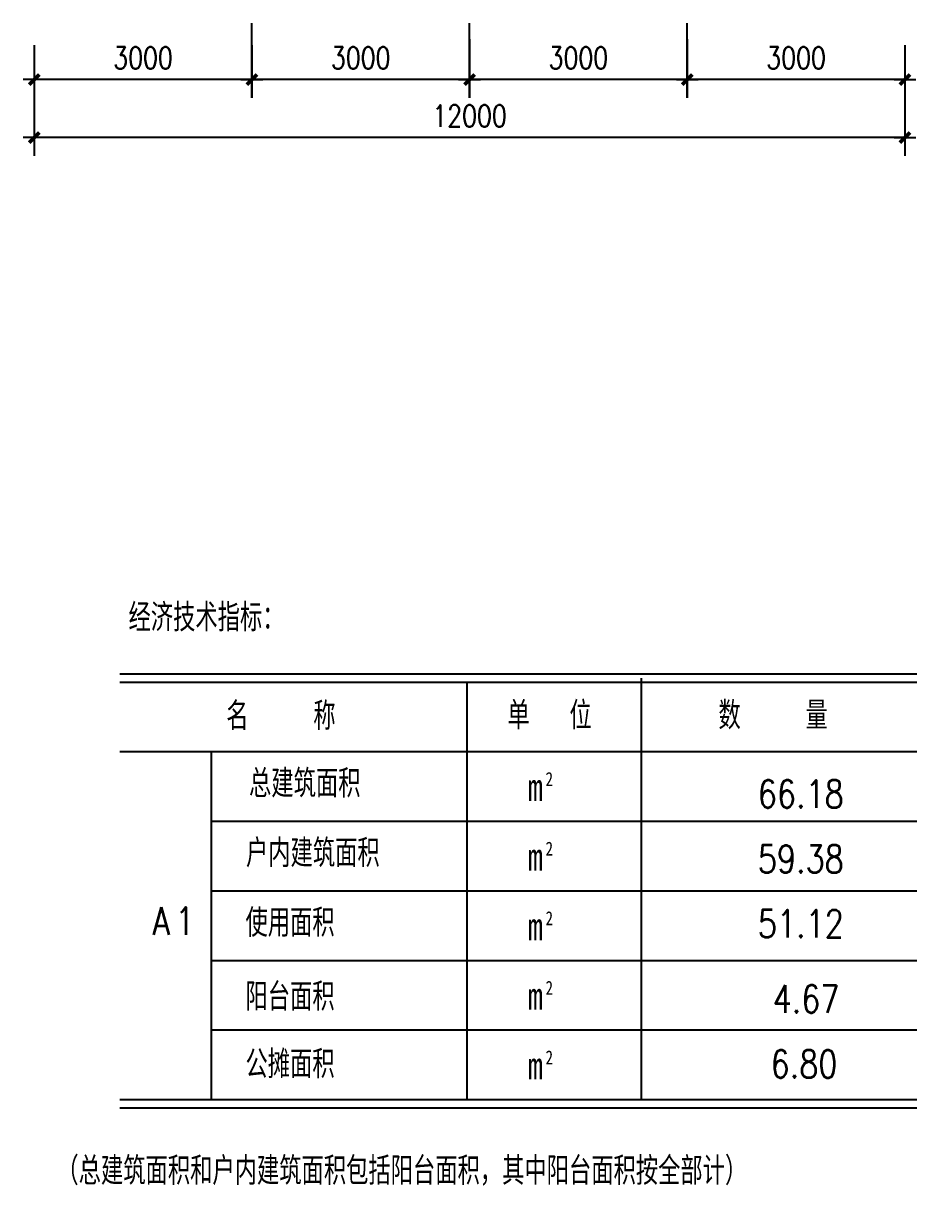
# Model space of a CAD drawing. Extents: x 69609 to 88050, y 8401 to 41656.
# Drawn here: x 72780 to 85093, y 8401 to 24434 of the extents above; entities that cross this region are included whole.
import ezdxf

# ---------------------------------------------------------------- set-up
doc = ezdxf.new("R2010")
doc.units = 0
doc.header["$LTSCALE"] = 1000
doc.header["$MEASUREMENT"] = 0
doc.layers.add('AXIS', color=250, linetype='Continuous')
doc.layers.add('ZT', color=250, linetype='Continuous')
doc.styles.add('-宋体', font='', dxfattribs={"width": 0.8})
doc.styles.add('_HZTXT', font='txt.shx', dxfattribs={"width": 0.8, "bigfont": 'hztxt.shx'})
doc.styles.add('DIM_FONT', font='SIMPLEX.shx', dxfattribs={"width": 0.8})
doc.styles.get('-宋体').set_extended_font_data('SimSun')

# ---------------------------------------------------------------- blocks, each defined once
blk = doc.blocks.new('_DIMX')
blk.add_line((-150, 0), (150, 0))
at = {"const_width": 50}
blk.add_lwpolyline([(-70, -70), (70, 70)], dxfattribs=at)

msp = doc.modelspace()

# ---------------------------------------------------------------- linework, layer by layer
at = {"layer": 'AXIS', "color": 7}
for p, q in [((75930, 23407), (75930, 24434)), ((78930, 23407), (78930, 24434)), ((81930, 23407), (81930, 24434)), ((78930, 24213), (78930, 23407)), ((81930, 24213), (81930, 23407)), ((72930, 24134), (72930, 22607)), ((72930, 24134), (72930, 23407)), ((75930, 24134), (75930, 23407)), ((75930, 24134), (75930, 23407)), ((78930, 24134), (78930, 23407)), ((81930, 24134), (81930, 23407)), ((84930, 24134), (84930, 23407)), ((84930, 24134), (84930, 22607)), ((75929, 23657), (72931, 23657)), ((78929, 23657), (75931, 23657)), ((81929, 23657), (78931, 23657)), ((84929, 23657), (81931, 23657)), ((84929, 22857), (72931, 22857))]:
    msp.add_line(p, q, dxfattribs=at)
at = {"layer": 'ZT', "color": 7}
for p, q in [((74112, 15460), (85093, 15460)), ((81293, 15402), (81293, 9590)), ((74112, 15348), (85093, 15348)), ((74112, 15348), (83252, 15348)), ((78892, 15348), (78892, 9590)), ((74112, 14390), (85093, 14390)), ((75371, 14390), (75371, 9590)), ((75371, 13430), (85093, 13430)), ((75371, 12470), (85093, 12470)), ((75371, 11510), (85093, 11510)), ((75371, 10550), (85093, 10550)), ((74112, 9590), (85093, 9590)), ((74112, 9590), (85093, 9590)), ((74112, 9590), (85093, 9590)), ((74112, 9478), (85093, 9478))]:
    msp.add_line(p, q, dxfattribs=at)

# ---------------------------------------------------------------- block references
at = {"layer": 'AXIS', "color": 7, "rotation": 180}
for p in [(72930, 23657), (75930, 23657), (78930, 23657), (81930, 23657), (72930, 22857)]:
    msp.add_blockref('_DIMX', p, dxfattribs=at)
at = {"layer": 'AXIS', "color": 7}
for p in [(75930, 23657), (78930, 23657), (81930, 23657), (84930, 23657), (84930, 22857)]:
    msp.add_blockref('_DIMX', p, dxfattribs=at)

# ---------------------------------------------------------------- texts
at = {"layer": 'AXIS', "color": 7, "char_height": 300, "attachment_point": 5, "style": 'DIM_FONT'}
for s, insert in [('\\A1;3000', (74430, 23957)), ('\\A1;3000', (77430, 23957)), ('\\A1;3000', (80430, 23957)), ('\\A1;3000', (83430, 23957)), ('\\A1;12000', (78930, 23157))]:
    msp.add_mtext(s, dxfattribs=dict(at, insert=insert))
at = {"layer": 'ZT', "color": 7, "width": 0.8}
for s, height, style, p in [('经济技术指标：', 383.9, '_HZTXT', (74230, 16046)), ('名   称', 383.9, '_HZTXT', (75577, 14687)), ('单  位', 383.9, '_HZTXT', (79452, 14696)), ('数   量', 383.9, '_HZTXT', (82360, 14696)), ('总建筑面积', 383.9, '_HZTXT', (75891, 13756)), ('m', 384, '-宋体', (79731, 13708)), ('2', 192, '-宋体', (79977, 13915)), ('66.18', 383.9, '_HZTXT', (82903, 13613)), ('户内建筑面积', 383.9, '_HZTXT', (75849, 12796)), ('m', 384, '-宋体', (79731, 12748)), ('2', 192, '-宋体', (79977, 12955)), ('59.38', 383.9, '_HZTXT', (82903, 12716)), ('A', 384, '_HZTXT', (74560, 11860)), ('1', 384, '_HZTXT', (74874, 11860)), ('使用面积', 383.9, '_HZTXT', (75842, 11835)), ('51.12', 383.9, '_HZTXT', (82903, 11824)), ('m', 384, '-宋体', (79731, 11788)), ('2', 192, '-宋体', (79977, 11995)), ('阳台面积', 383.9, '_HZTXT', (75842, 10815)), ('2', 192, '-宋体', (79977, 11035)), ('m', 384, '-宋体', (79731, 10828)), ('4.67', 383.9, '_HZTXT', (83107, 10785)), ('公摊面积', 383.9, '_HZTXT', (75842, 9885)), ('2', 192, '-宋体', (79977, 10075)), ('6.80', 383.9, '_HZTXT', (83079, 9889)), ('m', 384, '-宋体', (79731, 9867)), ('（总建筑面积和户内建筑面积包括阳台面积，其中阳台面积按全部计）', 383.91, '_HZTXT', (73236, 8414))]:
    msp.add_text(s, height=height, dxfattribs=dict(at, style=style)).set_placement(p)

doc.saveas('drawing.dxf')
